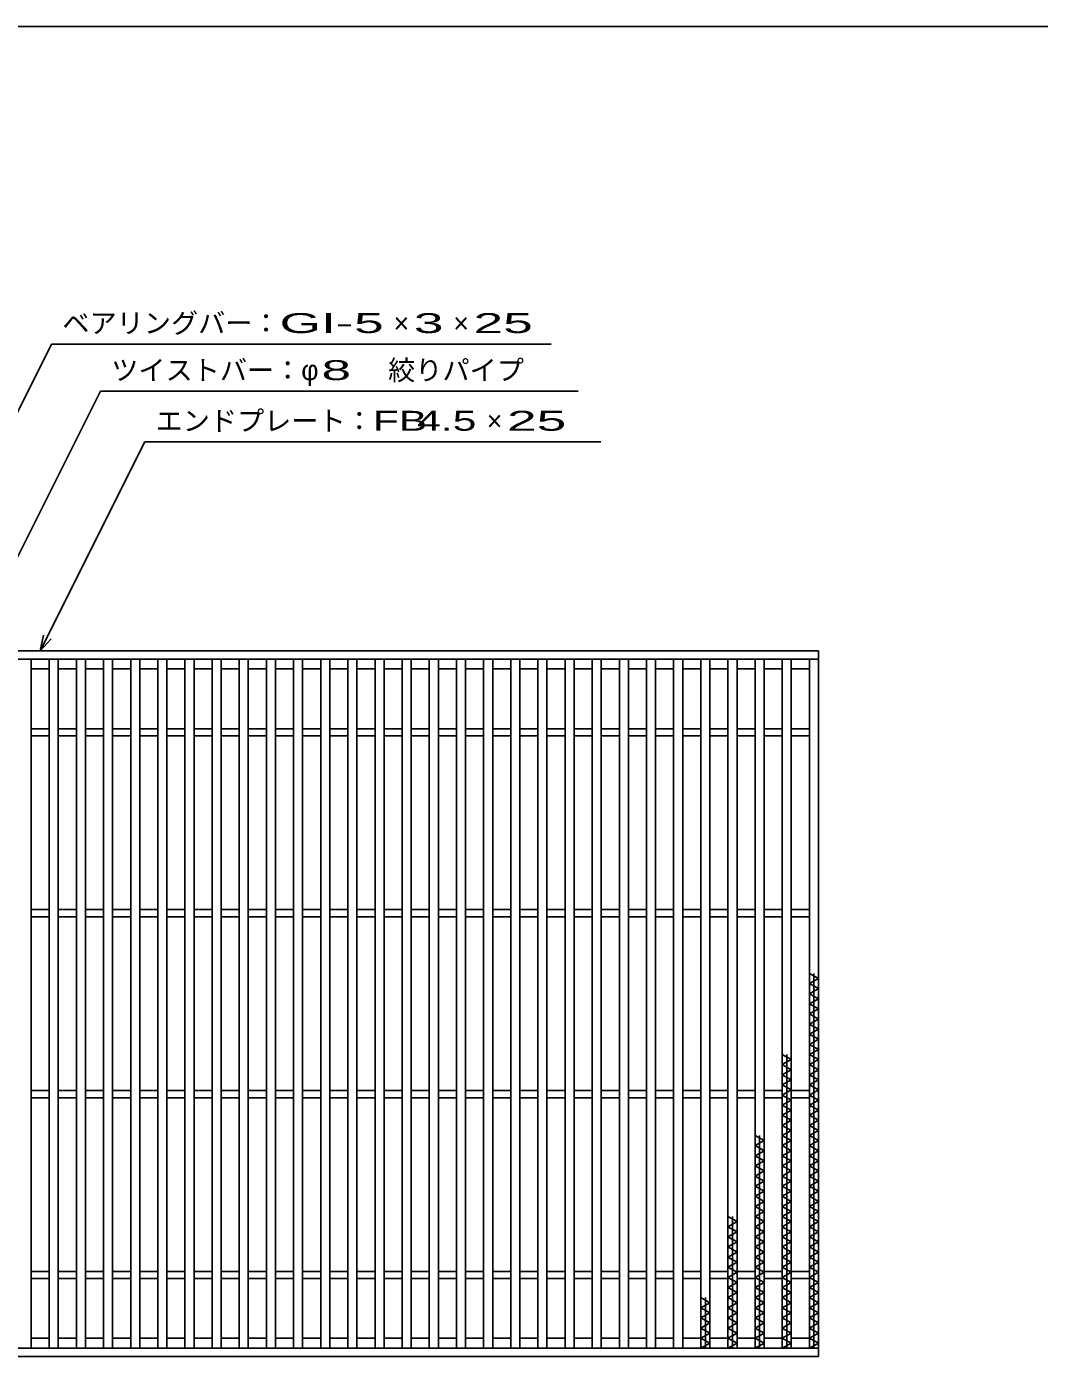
# Model space of a CAD drawing. Units: millimetres, scale not verified. Extents: x -1092 to 1042, y -770 to 629.
# Drawn here: x -692 to -133, y -106 to 629 of the extents above; entities that cross this region are included whole.
import ezdxf
from ezdxf.enums import TextEntityAlignment as Align

# ---------------------------------------------------------------- set-up
doc = ezdxf.new("R2010")
doc.units = ezdxf.units.MM
doc.header["$LTSCALE"] = 6
for name, color, linetype, lineweight in [('0_2', 150, 'Continuous', 25), ('16', 3, 'Continuous', 25), ('22', 4, 'Continuous', 25)]:
    doc.layers.add(name, color=color, linetype=linetype, lineweight=lineweight)
doc.styles.add('ベクトル', font='')
doc.styles.get('ベクトル').set_extended_font_data('ベクトル')

msp = doc.modelspace()

# ---------------------------------------------------------------- linework, layer by layer
at = {"layer": '0_2'}
msp.add_line((-1034.4, 629.1), (1041.6, 629.1), dxfattribs=at)
at = {"layer": '16'}
for p, q in [((-845, 284), (-255, 284)), ((-255, 279.5), (-845, 279.5)), ((-690, 279.5), (-695, 279.5)), ((-690, -101.5), (-690, 279.5)), ((-680, 279.5), (-680, -101.5)), ((-675, 279.5), (-680, 279.5)), ((-675, -101.5), (-675, 279.5)), ((-665, 279.5), (-665, -101.5)), ((-660, 279.5), (-665, 279.5)), ((-660, -101.5), (-660, 279.5)), ((-650, 279.5), (-650, -101.5)), ((-645, 279.5), (-650, 279.5)), ((-645, -101.5), (-645, 279.5)), ((-635, 279.5), (-635, -101.5)), ((-630, 279.5), (-635, 279.5)), ((-630, -101.5), (-630, 279.5)), ((-620, 279.5), (-620, -101.5)), ((-615, 279.5), (-620, 279.5)), ((-615, -101.5), (-615, 279.5)), ((-605, 279.5), (-605, -101.5)), ((-600, 279.5), (-605, 279.5)), ((-600, -101.5), (-600, 279.5)), ((-590, 279.5), (-590, -101.5)), ((-585, 279.5), (-590, 279.5)), ((-585, -101.5), (-585, 279.5)), ((-575, 279.5), (-575, -101.5)), ((-570, 279.5), (-575, 279.5)), ((-570, -101.5), (-570, 279.5)), ((-560, 279.5), (-560, -101.5)), ((-555, 279.5), (-560, 279.5)), ((-555, -101.5), (-555, 279.5)), ((-545, 279.5), (-545, -101.5)), ((-540, 279.5), (-545, 279.5)), ((-540, -101.5), (-540, 279.5)), ((-530, 279.5), (-530, -101.5)), ((-525, 279.5), (-530, 279.5)), ((-525, -101.5), (-525, 279.5)), ((-515, 279.5), (-515, -101.5)), ((-510, 279.5), (-515, 279.5)), ((-510, -101.5), (-510, 279.5)), ((-500, 279.5), (-500, -101.5)), ((-495, 279.5), (-500, 279.5)), ((-495, -101.5), (-495, 279.5)), ((-485, 279.5), (-485, -101.5)), ((-480, 279.5), (-485, 279.5)), ((-480, -101.5), (-480, 279.5)), ((-470, 279.5), (-470, -101.5)), ((-465, 279.5), (-470, 279.5)), ((-465, -101.5), (-465, 279.5)), ((-455, 279.5), (-455, -101.5)), ((-450, 279.5), (-455, 279.5)), ((-450, -101.5), (-450, 279.5)), ((-440, 279.5), (-440, -101.5)), ((-435, 279.5), (-440, 279.5)), ((-435, -101.5), (-435, 279.5)), ((-425, 279.5), (-425, -101.5)), ((-420, 279.5), (-425, 279.5)), ((-420, -101.5), (-420, 279.5)), ((-410, 279.5), (-410, -101.5)), ((-405, 279.5), (-410, 279.5)), ((-405, -101.5), (-405, 279.5)), ((-395, 279.5), (-395, -101.5)), ((-390, 279.5), (-395, 279.5)), ((-390, -101.5), (-390, 279.5)), ((-380, 279.5), (-380, -101.5)), ((-375, 279.5), (-380, 279.5)), ((-375, -101.5), (-375, 279.5)), ((-365, 279.5), (-365, -101.5)), ((-360, 279.5), (-365, 279.5)), ((-360, -101.5), (-360, 279.5)), ((-350, 279.5), (-350, -101.5)), ((-345, 279.5), (-350, 279.5)), ((-345, -101.5), (-345, 279.5)), ((-335, 279.5), (-335, -101.5)), ((-330, 279.5), (-335, 279.5)), ((-330, -101.5), (-330, 279.5)), ((-320, 279.5), (-320, -101.5)), ((-315, 279.5), (-320, 279.5)), ((-315, -101.5), (-315, 279.5)), ((-305, 279.5), (-305, -101.5)), ((-300, 279.5), (-305, 279.5)), ((-300, -101.5), (-300, 279.5)), ((-290, 279.5), (-290, -101.5)), ((-285, 279.5), (-290, 279.5)), ((-285, -101.5), (-285, 279.5)), ((-275, 279.5), (-275, -101.5)), ((-270, 279.5), (-275, 279.5)), ((-270, -101.5), (-270, 279.5)), ((-260, 279.5), (-260, -101.5)), ((-255, 279.5), (-260, 279.5)), ((-255, 284), (-255, 279.5)), ((-255, -101.5), (-255, 279.5)), ((-690, 274), (-680, 274)), ((-675, 274), (-665, 274)), ((-660, 274), (-650, 274)), ((-645, 274), (-635, 274)), ((-630, 274), (-620, 274)), ((-615, 274), (-605, 274)), ((-600, 274), (-590, 274)), ((-585, 274), (-575, 274)), ((-570, 274), (-560, 274)), ((-555, 274), (-545, 274)), ((-540, 274), (-530, 274)), ((-525, 274), (-515, 274)), ((-510, 274), (-500, 274)), ((-495, 274), (-485, 274)), ((-480, 274), (-470, 274)), ((-465, 274), (-455, 274)), ((-450, 274), (-440, 274)), ((-435, 274), (-425, 274)), ((-420, 274), (-410, 274)), ((-405, 274), (-395, 274)), ((-390, 274), (-380, 274)), ((-375, 274), (-365, 274)), ((-360, 274), (-350, 274)), ((-345, 274), (-335, 274)), ((-330, 274), (-320, 274)), ((-315, 274), (-305, 274)), ((-300, 274), (-290, 274)), ((-285, 274), (-275, 274)), ((-270, 274), (-260, 274)), ((-690, 241), (-680, 241)), ((-690, 237), (-680, 237)), ((-675, 241), (-665, 241)), ((-675, 237), (-665, 237)), ((-660, 241), (-650, 241)), ((-660, 237), (-650, 237)), ((-645, 241), (-635, 241)), ((-645, 237), (-635, 237)), ((-630, 241), (-620, 241)), ((-630, 237), (-620, 237)), ((-615, 241), (-605, 241)), ((-615, 237), (-605, 237)), ((-600, 241), (-590, 241)), ((-600, 237), (-590, 237)), ((-585, 241), (-575, 241)), ((-585, 237), (-575, 237)), ((-570, 241), (-560, 241)), ((-570, 237), (-560, 237)), ((-555, 241), (-545, 241)), ((-555, 237), (-545, 237)), ((-540, 241), (-530, 241)), ((-540, 237), (-530, 237)), ((-525, 241), (-515, 241)), ((-525, 237), (-515, 237)), ((-510, 241), (-500, 241)), ((-510, 237), (-500, 237)), ((-495, 241), (-485, 241)), ((-495, 237), (-485, 237)), ((-480, 241), (-470, 241)), ((-480, 237), (-470, 237)), ((-465, 241), (-455, 241)), ((-465, 237), (-455, 237)), ((-450, 241), (-440, 241)), ((-450, 237), (-440, 237)), ((-435, 241), (-425, 241)), ((-435, 237), (-425, 237)), ((-420, 241), (-410, 241)), ((-420, 237), (-410, 237)), ((-405, 241), (-395, 241)), ((-405, 237), (-395, 237)), ((-390, 241), (-380, 241)), ((-390, 237), (-380, 237)), ((-375, 241), (-365, 241)), ((-375, 237), (-365, 237)), ((-360, 241), (-350, 241)), ((-360, 237), (-350, 237)), ((-345, 241), (-335, 241)), ((-345, 237), (-335, 237)), ((-330, 241), (-320, 241)), ((-330, 237), (-320, 237)), ((-315, 241), (-305, 241)), ((-315, 237), (-305, 237)), ((-300, 241), (-290, 241)), ((-300, 237), (-290, 237)), ((-285, 241), (-275, 241)), ((-285, 237), (-275, 237)), ((-270, 241), (-260, 241)), ((-270, 237), (-260, 237)), ((-690, 141), (-680, 141)), ((-675, 141), (-665, 141)), ((-660, 141), (-650, 141)), ((-645, 141), (-635, 141)), ((-630, 141), (-620, 141)), ((-615, 141), (-605, 141)), ((-600, 141), (-590, 141)), ((-585, 141), (-575, 141)), ((-570, 141), (-560, 141)), ((-555, 141), (-545, 141)), ((-540, 141), (-530, 141)), ((-525, 141), (-515, 141)), ((-510, 141), (-500, 141)), ((-495, 141), (-485, 141)), ((-480, 141), (-470, 141)), ((-465, 141), (-455, 141)), ((-450, 141), (-440, 141)), ((-435, 141), (-425, 141)), ((-420, 141), (-410, 141)), ((-405, 141), (-395, 141)), ((-390, 141), (-380, 141)), ((-375, 141), (-365, 141)), ((-360, 141), (-350, 141)), ((-345, 141), (-335, 141)), ((-330, 141), (-320, 141)), ((-315, 141), (-305, 141)), ((-300, 141), (-290, 141)), ((-285, 141), (-275, 141)), ((-270, 141), (-260, 141)), ((-690, 137), (-680, 137)), ((-675, 137), (-665, 137)), ((-660, 137), (-650, 137)), ((-645, 137), (-635, 137)), ((-630, 137), (-620, 137)), ((-615, 137), (-605, 137)), ((-600, 137), (-590, 137)), ((-585, 137), (-575, 137)), ((-570, 137), (-560, 137)), ((-555, 137), (-545, 137)), ((-540, 137), (-530, 137)), ((-525, 137), (-515, 137)), ((-510, 137), (-500, 137)), ((-495, 137), (-485, 137)), ((-480, 137), (-470, 137)), ((-465, 137), (-455, 137)), ((-450, 137), (-440, 137)), ((-435, 137), (-425, 137)), ((-420, 137), (-410, 137)), ((-405, 137), (-395, 137)), ((-390, 137), (-380, 137)), ((-375, 137), (-365, 137)), ((-360, 137), (-350, 137)), ((-345, 137), (-335, 137)), ((-330, 137), (-320, 137)), ((-315, 137), (-305, 137)), ((-300, 137), (-290, 137)), ((-285, 137), (-275, 137)), ((-270, 137), (-260, 137)), ((-255, 102.9), (-260, 105.7)), ((-257.5, -101.5), (-257.5, 105.7)), ((-260, 100.1), (-255, 102.9)), ((-255, 97.3), (-260, 100.1)), ((-260, 94.5), (-255, 97.3)), ((-255, 91.7), (-260, 94.5)), ((-260, 88.9), (-255, 91.7)), ((-255, 86.1), (-260, 88.9)), ((-260, 83.3), (-255, 86.1)), ((-255, 80.5), (-260, 83.3)), ((-260, 77.7), (-255, 80.5)), ((-255, 74.9), (-260, 77.7)), ((-260, 72.1), (-255, 74.9)), ((-255, 69.3), (-260, 72.1)), ((-260, 66.5), (-255, 69.3)), ((-255, 63.7), (-260, 66.5)), ((-270, 58.1), (-275, 60.9)), ((-272.5, -101.5), (-272.5, 60.9)), ((-260, 60.9), (-255, 63.7)), ((-255, 58.1), (-260, 60.9)), ((-275, 55.3), (-270, 58.1)), ((-270, 52.5), (-275, 55.3)), ((-275, 49.7), (-270, 52.5)), ((-260, 55.3), (-255, 58.1)), ((-255, 52.5), (-260, 55.3)), ((-260, 49.7), (-255, 52.5)), ((-270, 46.9), (-275, 49.7)), ((-275, 44.1), (-270, 46.9)), ((-255, 46.9), (-260, 49.7)), ((-260, 44.1), (-255, 46.9)), ((-690, 41), (-680, 41)), ((-690, 37), (-680, 37)), ((-675, 41), (-665, 41)), ((-675, 37), (-665, 37)), ((-660, 41), (-650, 41)), ((-660, 37), (-650, 37)), ((-645, 41), (-635, 41)), ((-645, 37), (-635, 37)), ((-630, 41), (-620, 41)), ((-630, 37), (-620, 37)), ((-615, 41), (-605, 41)), ((-615, 37), (-605, 37)), ((-600, 41), (-590, 41)), ((-600, 37), (-590, 37)), ((-585, 41), (-575, 41)), ((-585, 37), (-575, 37)), ((-570, 41), (-560, 41)), ((-570, 37), (-560, 37)), ((-555, 41), (-545, 41)), ((-555, 37), (-545, 37)), ((-540, 41), (-530, 41)), ((-540, 37), (-530, 37)), ((-525, 41), (-515, 41)), ((-525, 37), (-515, 37)), ((-510, 41), (-500, 41)), ((-510, 37), (-500, 37)), ((-495, 41), (-485, 41)), ((-495, 37), (-485, 37)), ((-480, 41), (-470, 41)), ((-480, 37), (-470, 37)), ((-465, 41), (-455, 41)), ((-465, 37), (-455, 37)), ((-450, 41), (-440, 41)), ((-450, 37), (-440, 37)), ((-435, 41), (-425, 41)), ((-435, 37), (-425, 37)), ((-420, 41), (-410, 41)), ((-420, 37), (-410, 37)), ((-405, 41), (-395, 41)), ((-405, 37), (-395, 37)), ((-390, 41), (-380, 41)), ((-390, 37), (-380, 37)), ((-375, 41), (-365, 41)), ((-375, 37), (-365, 37)), ((-360, 41), (-350, 41)), ((-360, 37), (-350, 37)), ((-345, 41), (-335, 41)), ((-345, 37), (-335, 37)), ((-330, 41), (-320, 41)), ((-330, 37), (-320, 37)), ((-315, 41), (-305, 41)), ((-315, 37), (-305, 37)), ((-300, 41), (-290, 41)), ((-300, 37), (-290, 37)), ((-285, 41), (-275, 41)), ((-285, 37), (-275, 37)), ((-270, 41.3), (-275, 44.1)), ((-275, 38.5), (-270, 41.3)), ((-270, 35.7), (-275, 38.5)), ((-270, 41), (-260, 41)), ((-270, 37), (-260, 37)), ((-255, 41.3), (-260, 44.1)), ((-260, 38.5), (-255, 41.3)), ((-255, 35.7), (-260, 38.5)), ((-275, 32.9), (-270, 35.7)), ((-270, 30.1), (-275, 32.9)), ((-275, 27.3), (-270, 30.1)), ((-260, 32.9), (-255, 35.7)), ((-255, 30.1), (-260, 32.9)), ((-260, 27.3), (-255, 30.1)), ((-270, 24.5), (-275, 27.3)), ((-275, 21.7), (-270, 24.5)), ((-255, 24.5), (-260, 27.3)), ((-260, 21.7), (-255, 24.5)), ((-285, 13.3), (-290, 16.1)), ((-287.5, -101.5), (-287.5, 16.1)), ((-270, 18.9), (-275, 21.7)), ((-275, 16.1), (-270, 18.9)), ((-270, 13.3), (-275, 16.1)), ((-255, 18.9), (-260, 21.7)), ((-260, 16.1), (-255, 18.9)), ((-255, 13.3), (-260, 16.1)), ((-290, 10.5), (-285, 13.3)), ((-285, 7.7), (-290, 10.5)), ((-290, 4.9), (-285, 7.7)), ((-275, 10.5), (-270, 13.3)), ((-270, 7.7), (-275, 10.5)), ((-275, 4.9), (-270, 7.7)), ((-260, 10.5), (-255, 13.3)), ((-255, 7.7), (-260, 10.5)), ((-260, 4.9), (-255, 7.7)), ((-285, 2.1), (-290, 4.9)), ((-290, -0.7), (-285, 2.1)), ((-270, 2.1), (-275, 4.9)), ((-275, -0.7), (-270, 2.1)), ((-255, 2.1), (-260, 4.9)), ((-260, -0.7), (-255, 2.1)), ((-285, -3.5), (-290, -0.7)), ((-290, -6.3), (-285, -3.5)), ((-285, -9.1), (-290, -6.3)), ((-270, -3.5), (-275, -0.7)), ((-275, -6.3), (-270, -3.5)), ((-270, -9.1), (-275, -6.3)), ((-255, -3.5), (-260, -0.7)), ((-260, -6.3), (-255, -3.5)), ((-255, -9.1), (-260, -6.3)), ((-290, -11.9), (-285, -9.1)), ((-285, -14.7), (-290, -11.9)), ((-290, -17.5), (-285, -14.7)), ((-275, -11.9), (-270, -9.1)), ((-270, -14.7), (-275, -11.9)), ((-275, -17.5), (-270, -14.7)), ((-260, -11.9), (-255, -9.1)), ((-255, -14.7), (-260, -11.9)), ((-260, -17.5), (-255, -14.7)), ((-285, -20.3), (-290, -17.5)), ((-290, -23.1), (-285, -20.3)), ((-270, -20.3), (-275, -17.5)), ((-275, -23.1), (-270, -20.3)), ((-255, -20.3), (-260, -17.5)), ((-260, -23.1), (-255, -20.3)), ((-300, -31.5), (-305, -28.7)), ((-302.5, -101.5), (-302.5, -28.7)), ((-285, -25.9), (-290, -23.1)), ((-290, -28.7), (-285, -25.9)), ((-285, -31.5), (-290, -28.7)), ((-270, -25.9), (-275, -23.1)), ((-275, -28.7), (-270, -25.9)), ((-270, -31.5), (-275, -28.7)), ((-255, -25.9), (-260, -23.1)), ((-260, -28.7), (-255, -25.9)), ((-255, -31.5), (-260, -28.7)), ((-305, -34.3), (-300, -31.5)), ((-300, -37.1), (-305, -34.3)), ((-290, -34.3), (-285, -31.5)), ((-285, -37.1), (-290, -34.3)), ((-275, -34.3), (-270, -31.5)), ((-270, -37.1), (-275, -34.3)), ((-260, -34.3), (-255, -31.5)), ((-255, -37.1), (-260, -34.3)), ((-305, -39.9), (-300, -37.1)), ((-300, -42.7), (-305, -39.9)), ((-305, -45.5), (-300, -42.7)), ((-290, -39.9), (-285, -37.1)), ((-285, -42.7), (-290, -39.9)), ((-290, -45.5), (-285, -42.7)), ((-275, -39.9), (-270, -37.1)), ((-270, -42.7), (-275, -39.9)), ((-275, -45.5), (-270, -42.7)), ((-260, -39.9), (-255, -37.1)), ((-255, -42.7), (-260, -39.9)), ((-260, -45.5), (-255, -42.7)), ((-300, -48.3), (-305, -45.5)), ((-305, -51.1), (-300, -48.3)), ((-300, -53.9), (-305, -51.1)), ((-285, -48.3), (-290, -45.5)), ((-290, -51.1), (-285, -48.3)), ((-285, -53.9), (-290, -51.1)), ((-270, -48.3), (-275, -45.5)), ((-275, -51.1), (-270, -48.3)), ((-270, -53.9), (-275, -51.1)), ((-255, -48.3), (-260, -45.5)), ((-260, -51.1), (-255, -48.3)), ((-255, -53.9), (-260, -51.1)), ((-305, -56.7), (-300, -53.9)), ((-300, -59.5), (-305, -56.7)), ((-290, -56.7), (-285, -53.9)), ((-285, -59.5), (-290, -56.7)), ((-275, -56.7), (-270, -53.9)), ((-270, -59.5), (-275, -56.7)), ((-260, -56.7), (-255, -53.9)), ((-255, -59.5), (-260, -56.7)), ((-690, -59), (-680, -59)), ((-690, -63), (-680, -63)), ((-675, -59), (-665, -59)), ((-675, -63), (-665, -63)), ((-660, -59), (-650, -59)), ((-660, -63), (-650, -63)), ((-645, -59), (-635, -59)), ((-645, -63), (-635, -63)), ((-630, -59), (-620, -59)), ((-630, -63), (-620, -63)), ((-615, -59), (-605, -59)), ((-615, -63), (-605, -63)), ((-600, -59), (-590, -59)), ((-600, -63), (-590, -63)), ((-585, -59), (-575, -59)), ((-585, -63), (-575, -63)), ((-570, -59), (-560, -59)), ((-570, -63), (-560, -63)), ((-555, -59), (-545, -59)), ((-555, -63), (-545, -63)), ((-540, -59), (-530, -59)), ((-540, -63), (-530, -63)), ((-525, -59), (-515, -59)), ((-525, -63), (-515, -63)), ((-510, -59), (-500, -59)), ((-510, -63), (-500, -63)), ((-495, -59), (-485, -59)), ((-495, -63), (-485, -63)), ((-480, -59), (-470, -59)), ((-480, -63), (-470, -63)), ((-465, -59), (-455, -59)), ((-465, -63), (-455, -63)), ((-450, -59), (-440, -59)), ((-450, -63), (-440, -63)), ((-435, -59), (-425, -59)), ((-435, -63), (-425, -63)), ((-420, -59), (-410, -59)), ((-420, -63), (-410, -63)), ((-405, -59), (-395, -59)), ((-405, -63), (-395, -63)), ((-390, -59), (-380, -59)), ((-390, -63), (-380, -63)), ((-375, -59), (-365, -59)), ((-375, -63), (-365, -63)), ((-360, -59), (-350, -59)), ((-360, -63), (-350, -63)), ((-345, -59), (-335, -59)), ((-345, -63), (-335, -63)), ((-330, -59), (-320, -59)), ((-330, -63), (-320, -63)), ((-315, -59), (-305, -59)), ((-315, -63), (-305, -63)), ((-305, -62.3), (-300, -59.5)), ((-300, -65.1), (-305, -62.3)), ((-305, -67.9), (-300, -65.1)), ((-300, -59), (-290, -59)), ((-300, -63), (-290, -63)), ((-290, -62.3), (-285, -59.5)), ((-285, -65.1), (-290, -62.3)), ((-290, -67.9), (-285, -65.1)), ((-285, -59), (-275, -59)), ((-285, -63), (-275, -63)), ((-275, -62.3), (-270, -59.5)), ((-270, -65.1), (-275, -62.3)), ((-275, -67.9), (-270, -65.1)), ((-270, -59), (-260, -59)), ((-270, -63), (-260, -63)), ((-260, -62.3), (-255, -59.5)), ((-255, -65.1), (-260, -62.3)), ((-260, -67.9), (-255, -65.1)), ((-315, -76.3), (-320, -73.5)), ((-317.5, -101.5), (-317.5, -73.5)), ((-300, -70.7), (-305, -67.9)), ((-305, -73.5), (-300, -70.7)), ((-300, -76.3), (-305, -73.5)), ((-285, -70.7), (-290, -67.9)), ((-290, -73.5), (-285, -70.7)), ((-285, -76.3), (-290, -73.5)), ((-270, -70.7), (-275, -67.9)), ((-275, -73.5), (-270, -70.7)), ((-270, -76.3), (-275, -73.5)), ((-255, -70.7), (-260, -67.9)), ((-260, -73.5), (-255, -70.7)), ((-255, -76.3), (-260, -73.5)), ((-320, -79.1), (-315, -76.3)), ((-315, -81.9), (-320, -79.1)), ((-305, -79.1), (-300, -76.3)), ((-300, -81.9), (-305, -79.1)), ((-290, -79.1), (-285, -76.3)), ((-285, -81.9), (-290, -79.1)), ((-275, -79.1), (-270, -76.3)), ((-270, -81.9), (-275, -79.1)), ((-260, -79.1), (-255, -76.3)), ((-255, -81.9), (-260, -79.1)), ((-320, -84.7), (-315, -81.9)), ((-315, -87.5), (-320, -84.7)), ((-320, -90.3), (-315, -87.5)), ((-305, -84.7), (-300, -81.9)), ((-300, -87.5), (-305, -84.7)), ((-305, -90.3), (-300, -87.5)), ((-290, -84.7), (-285, -81.9)), ((-285, -87.5), (-290, -84.7)), ((-290, -90.3), (-285, -87.5)), ((-275, -84.7), (-270, -81.9)), ((-270, -87.5), (-275, -84.7)), ((-275, -90.3), (-270, -87.5)), ((-260, -84.7), (-255, -81.9)), ((-255, -87.5), (-260, -84.7)), ((-260, -90.3), (-255, -87.5)), ((-315, -93.1), (-320, -90.3)), ((-320, -95.9), (-315, -93.1)), ((-300, -93.1), (-305, -90.3)), ((-305, -95.9), (-300, -93.1)), ((-285, -93.1), (-290, -90.3)), ((-290, -95.9), (-285, -93.1)), ((-270, -93.1), (-275, -90.3)), ((-275, -95.9), (-270, -93.1)), ((-255, -93.1), (-260, -90.3)), ((-260, -95.9), (-255, -93.1)), ((-845, -101.5), (-255, -101.5)), ((-695, -101.5), (-690, -101.5)), ((-690, -96), (-680, -96)), ((-680, -101.5), (-675, -101.5)), ((-675, -96), (-665, -96)), ((-665, -101.5), (-660, -101.5)), ((-660, -96), (-650, -96)), ((-650, -101.5), (-645, -101.5)), ((-645, -96), (-635, -96)), ((-635, -101.5), (-630, -101.5)), ((-630, -96), (-620, -96)), ((-620, -101.5), (-615, -101.5)), ((-615, -96), (-605, -96)), ((-605, -101.5), (-600, -101.5)), ((-600, -96), (-590, -96)), ((-590, -101.5), (-585, -101.5)), ((-585, -96), (-575, -96)), ((-575, -101.5), (-570, -101.5)), ((-570, -96), (-560, -96)), ((-560, -101.5), (-555, -101.5)), ((-555, -96), (-545, -96)), ((-545, -101.5), (-540, -101.5)), ((-540, -96), (-530, -96)), ((-530, -101.5), (-525, -101.5)), ((-525, -96), (-515, -96)), ((-515, -101.5), (-510, -101.5)), ((-510, -96), (-500, -96)), ((-500, -101.5), (-495, -101.5)), ((-495, -96), (-485, -96)), ((-485, -101.5), (-480, -101.5)), ((-480, -96), (-470, -96)), ((-470, -101.5), (-465, -101.5)), ((-465, -96), (-455, -96)), ((-455, -101.5), (-450, -101.5)), ((-450, -96), (-440, -96)), ((-440, -101.5), (-435, -101.5)), ((-435, -96), (-425, -96)), ((-425, -101.5), (-420, -101.5)), ((-420, -96), (-410, -96)), ((-410, -101.5), (-405, -101.5)), ((-405, -96), (-395, -96)), ((-395, -101.5), (-390, -101.5)), ((-390, -96), (-380, -96)), ((-380, -101.5), (-375, -101.5)), ((-375, -96), (-365, -96)), ((-365, -101.5), (-360, -101.5)), ((-360, -96), (-350, -96)), ((-350, -101.5), (-345, -101.5)), ((-345, -96), (-335, -96)), ((-335, -101.5), (-330, -101.5)), ((-330, -96), (-320, -96)), ((-315, -98.7), (-320, -95.9)), ((-320, -101.5), (-315, -98.7)), ((-320, -101.5), (-315, -101.5)), ((-315, -96), (-305, -96)), ((-300, -98.7), (-305, -95.9)), ((-305, -101.5), (-300, -98.7)), ((-305, -101.5), (-300, -101.5)), ((-300, -96), (-290, -96)), ((-285, -98.7), (-290, -95.9)), ((-290, -101.5), (-285, -98.7)), ((-290, -101.5), (-285, -101.5)), ((-285, -96), (-275, -96)), ((-270, -98.7), (-275, -95.9)), ((-275, -101.5), (-270, -98.7)), ((-275, -101.5), (-270, -101.5)), ((-270, -96), (-260, -96)), ((-255, -98.7), (-260, -95.9)), ((-260, -101.5), (-255, -98.7)), ((-260, -101.5), (-255, -101.5)), ((-255, -101.5), (-255, -106)), ((-255, -106), (-845, -106))]:
    msp.add_line(p, q, dxfattribs=at)
at = {"layer": '22'}
for p, q in [((-810, 191), (-678.75, 453.5)), ((-678.75, 453.5), (-402.75, 453.5)), ((-745, 241), (-651.75, 427.5)), ((-651.75, 427.5), (-387.75, 427.5)), ((-685, 284), (-627.25, 399.5)), ((-627.25, 399.5), (-375.25, 399.5)), ((-685, 284), (-683.2, 292.76)), ((-685, 284), (-679, 290.6))]:
    msp.add_line(p, q, dxfattribs=at)

# ---------------------------------------------------------------- texts
at = {"layer": '22', "color": 2, "style": 'ベクトル'}
for s, p in [('ベアリングバー：', (-672.75, 465.2)), ('×', (-489.75, 465.2)), ('×', (-456.75, 465.2)), ('ツイストバー：', (-645.75, 439.2)), ('φ', (-540.75, 439.2)), ('絞りパイプ', (-492.75, 439.2)), ('エンドプレート：', (-621.25, 411.2)), ('×', (-438.25, 411.2))]:
    msp.add_text(s, height=11, dxfattribs=at).set_placement(p, align=Align.MIDDLE_LEFT)
for s, width, p in [('GI-', 2, (-552.75, 465.2)), (' 5 ', 2, (-519.75, 465.2)), (' 3 ', 2, (-486.75, 465.2)), (' 25 ', 2, (-453.75, 465.2)), (' 8 ', 2, (-537.75, 439.2)), ('FB', 1.6, (-501.25, 411.2)), (' 4.5 ', 1.6, (-483.25, 411.2)), (' 25 ', 2, (-435.25, 411.2))]:
    msp.add_text(s, height=11, dxfattribs=dict(at, width=width)).set_placement(p, align=Align.MIDDLE_LEFT)

doc.saveas('drawing.dxf')
